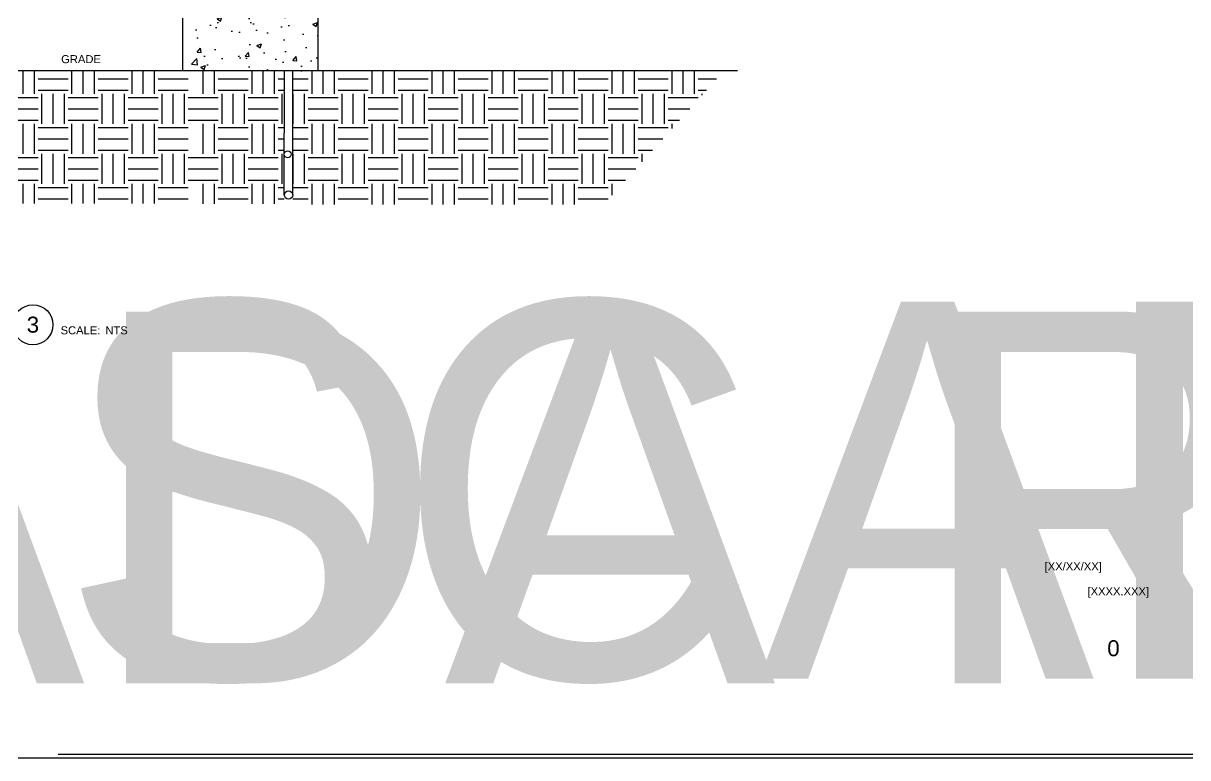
# Paper-space layout 'PV12-03 PCS AUX RACK DETAILS (2)' of a CAD drawing. Header units: feet. Extents: x 5 to 119, y -1 to 23.
# Drawn here: x 19.83 to 34.38, y -0.86 to 8.31 of the extents above; entities that cross this region are included whole.
import ezdxf
from ezdxf.enums import TextEntityAlignment as Align

# ---------------------------------------------------------------- set-up
doc = ezdxf.new("R2018")
doc.units = ezdxf.units.FT
doc.header["$MEASUREMENT"] = 0
for name, color, linetype in [('ANNO-SYMBOL', 3, 'Continuous'), ('DETL-HTCH', 253, 'Continuous'), ('DETL-HVLN', 72, 'Continuous'), ('DETL-LTLN', 5, 'Continuous'), ('E-COND-RGS', 4, 'Continuous'), ('G-ANNO-TEXT', 1, 'Continuous'), ('G-ANNO-TTBL', 1, 'Continuous')]:
    doc.layers.add(name, color=color, linetype=linetype)
doc.styles.add('NEI-A', font='arial.ttf')

# ---------------------------------------------------------------- blocks, each defined once
blk = doc.blocks.new('DETAIL_TITLE')
blk.add_circle((0.592, -0.513), 0.25)
at = {"style": 'NEI-A', "flags": 8}
blk.add_attdef('#', text='', height=0.25, dxfattribs=at).set_placement((0.592, -0.511), align=Align.MIDDLE_CENTER)
at = {"lineweight": 30, "flags": 104}
blk.add_attdef('DETAIL_TITLE', text='', height=0.25, dxfattribs=at).set_placement((0.91, -0.525), align=Align.BOTTOM_LEFT)
at = {"style": 'NEI-A'}
for tag, p in [('SCALE:', (0.939, -0.738)), ('1"_=_', (1.547, -0.738))]:
    blk.add_attdef(tag, text='', height=0.109, dxfattribs=at).set_placement(p, align=Align.BOTTOM_LEFT)

psp = doc.layouts.new('PV12-03 PCS AUX RACK DETAILS (2)')

# ---------------------------------------------------------------- hatches: boundary and pattern name
at = {"layer": 'DETL-HTCH', "true_color": 0xc7c8ca}
h = psp.add_hatch(dxfattribs=at)
h.set_pattern_fill('AR-CONC', color=9, scale=0.083333)
h.set_pattern_definition([(50, (2.471, 2.26337), (0.597717, -0.052293), [0.0625, -0.6875]), (355, (2.471, 2.2634), (-0.115626, 0.626827), [0.05, -0.55]), (100.4514, (2.5208, 2.259), (0.48209, 0.574533), [0.053117, -0.584285]), (46.1842, (2.471, 2.43004), (0.889368, -0.137933), [0.09375, -1.03125]), (96.6356, (2.5451, 2.41854), (0.778885, 0.811766), [0.079675, -0.876428]), (351.184, (2.471, 2.43), (0.778885, 0.811766), [0.075, -0.825]), (21, (2.55434, 2.38837), (0.497423, -0.335516), [0.0625, -0.6875]), (326, (2.55434, 2.3884), (0.202763, 0.604292), [0.05, -0.55]), (71.4514, (2.5958, 2.3604), (0.700185, 0.268776), [0.053117, -0.584285]), (37.5, (2.471, 2.26337), (0.0101332, 0.2774115), [0, -0.5433333, 0, -0.5583333, 0, -0.5520833]), (7.5, (2.471, 2.26337), (0.2192246, 0.3286764), [0, -0.3183333, 0, -0.5308333, 0, -0.2104167]), (327.5, (2.28518, 2.26337), (0.444852, -0.0187957), [0, -0.2083333, 0, -0.65, 0, -0.8625]), (317.5, (2.20184, 2.26337), (0.4859885, 0.083421), [0, -0.270833, 0, -0.431667, 0, -0.6125])])
h.paths.add_polyline_path([(23.514, 8.553), (21.82, 8.553), (21.82, 7.72), (22.821, 7.72), (23.092, 7.72), (23.514, 7.72)])
at = {"layer": 'E-COND-RGS'}
h = psp.add_hatch(dxfattribs=at)
h.set_pattern_fill('EARTH', color=256, scale=1.500001)
h.set_pattern_definition([(0, (-485.48493, -1026.02168), (0.37500014, 0.37500014), [0.37500014, -0.37500014]), (0, (-485.48493, -1025.88105), (0.37500014, 0.37500014), [0.37500014, -0.37500014]), (0, (-485.48493, -1025.74043), (0.37500014, 0.37500014), [0.37500014, -0.37500014]), (90, (-485.43806, -1025.69355), (-0.37500014, 0.37500014), [0.37500014, -0.37500014]), (90, (-485.29743, -1025.69355), (-0.37500014, 0.37500014), [0.37500014, -0.37500014]), (90, (-485.1568, -1025.69355), (-0.37500014, 0.37500014), [0.37500014, -0.37500014])])
h.paths.add_polyline_path([(23.196, 7.72), (23.196, 6.051), (27.085, 6.051), (28.585, 7.72)])
h.paths.add_polyline_path([(21.938, 7.72), (21.938, 6.057), (23.091, 6.057), (23.091, 7.72)])
h.paths.add_polyline_path([(21.937, 6.062), (21.937, 7.72), (17.238, 7.72), (18.738, 6.062)])

# ---------------------------------------------------------------- linework, layer by layer
at = {"layer": 'ANNO-SYMBOL'}
psp.add_line((21.82, 8.553), (21.82, 7.72), dxfattribs=at)
at = {"layer": 'DETL-HVLN'}
psp.add_line((23.512, 8.553), (23.512, 7.72), dxfattribs=at)
at = {"layer": 'DETL-LTLN'}
for points in [[(23.092, 7.72), (17.382, 7.72)], [(23.091, 6.168), (23.092, 7.72)], [(28.757, 7.72), (23.092, 7.72)], [(23.196, 6.168), (23.196, 7.72)]]:
    psp.add_lwpolyline(points, dxfattribs=at)
for centre, radius in [((23.134, 6.677), 0.0426), ((23.144, 6.168), 0.0521)]:
    psp.add_circle(centre, radius, dxfattribs=at)

# ---------------------------------------------------------------- block references
at = {"layer": 'G-ANNO-TEXT'}
ref = psp.add_blockref('DETAIL_TITLE', (19.357, 5.059), dxfattribs=at)
ref.add_attrib('#', '3', dxfattribs={"layer": '0', "height": 0.2, "style": 'NEI-A'}).set_placement((19.949, 4.548), align=Align.MIDDLE_CENTER)
lines = psp.add_mtext('{\\LSCADA RACK DETAIL SIDE VIEW}', dxfattribs={"layer": '0', "insert": (20.266, 4.834), "char_height": 4.7109, "attachment_point": 1})
ref.add_attrib('DETAIL_TITLE', '', (20.266, 4.834)).embed_mtext(lines)
ref.add_attrib('SCALE:', 'SCALE:', dxfattribs={"layer": '0', "height": 0.1, "style": 'NEI-A'}).set_placement((20.295, 4.527), align=Align.TOP_LEFT)
ref.add_attrib('1"_=_', 'NTS', dxfattribs={"layer": '0', "height": 0.1, "style": 'NEI-A'}).set_placement((20.855, 4.527), align=Align.TOP_LEFT)
ref = psp.add_blockref('DETAIL_TITLE', (6.914, 4.937), dxfattribs=at)
lines = psp.add_mtext('{\\LSCADA RACK ELEVATION DETAIL}', dxfattribs={"layer": '0', "insert": (7.824, 4.712), "char_height": 4.64724, "attachment_point": 1})
ref.add_attrib('DETAIL_TITLE', '', (7.824, 4.712)).embed_mtext(lines)

# ---------------------------------------------------------------- texts
at = {"layer": 'G-ANNO-TEXT', "insert": (20.302, 7.916), "char_height": 0.1, "attachment_point": 1, "style": 'NEI-A'}
psp.add_mtext_dynamic_manual_height_columns('GRADE', width=0.53638, gutter_width=0.547, heights=[0], dxfattribs=at)
at = {"layer": 'G-ANNO-TTBL', "style": 'NEI-A'}
for s, width, insert, char_height, attachment_point in [('[XX/XX/XX]', 0.85482, (32.595, 1.513), 0.1, 4), ('[XXXX.XXX]', 0.85482, (33.515, 1.2), 0.1, 5), ('0', 1.7218, (33.455, 0.502), 0.2, 5)]:
    psp.add_mtext_dynamic_manual_height_columns(s, width=width, gutter_width=0.5, heights=[0], dxfattribs=dict(at, insert=insert, char_height=char_height, attachment_point=attachment_point))

doc.saveas('drawing.dxf')
